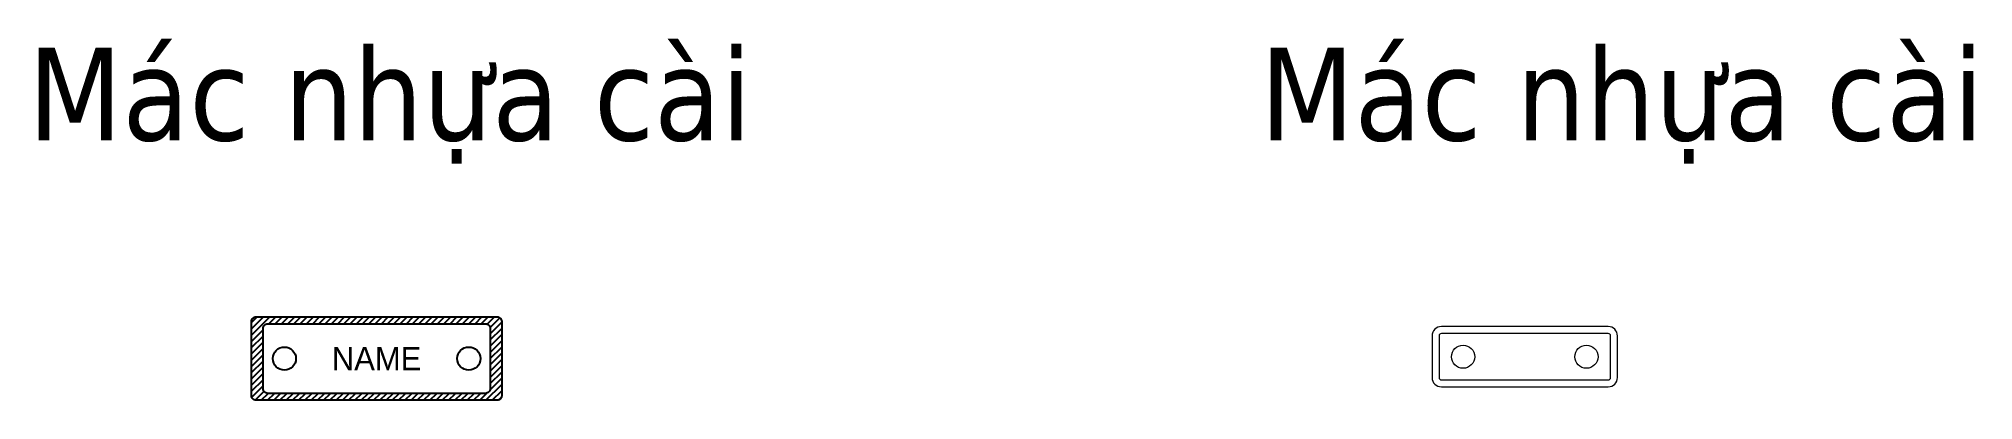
# Model space of a CAD drawing. Header units: millimetres. Extents: x 153 to 571, y 248 to 327.
import ezdxf

# ---------------------------------------------------------------- set-up
doc = ezdxf.new("R2010")
doc.units = ezdxf.units.MM

# ---------------------------------------------------------------- blocks, each defined once
blk = doc.blocks.new('name')
h = blk.add_hatch()
h.set_pattern_fill('ANSI31', color=5, scale=0.3, style=0)
h.set_pattern_definition([(45, (77631.6603, 43608.1462), (-0.673519, 0.673519), [])])
h.paths.add_polyline_path([(77739.9, 43623.65, 0.414214), (77738.9, 43624.65), (77686.9, 43624.65, 0.414214), (77685.9, 43623.65), (77685.9, 43607.65, 0.414214), (77686.9, 43606.65), (77738.9, 43606.65, 0.414214), (77739.9, 43607.65)])
h.paths.add_polyline_path([(77736.4, 43623.15, -0.414214), (77737.4, 43622.15), (77737.4, 43609.15, -0.414214), (77736.4, 43608.15), (77689.4, 43608.15, -0.414214), (77688.4, 43609.15), (77688.4, 43622.15, -0.414214), (77689.4, 43623.15)], flags=16)
at = {"color": 5}
for points in [[(77686.9, 43624.65), (77738.9, 43624.65, -0.414214), (77739.9, 43623.65), (77739.9, 43607.65, -0.414214), (77738.9, 43606.65), (77686.9, 43606.65, -0.414214), (77685.9, 43607.65), (77685.9, 43623.65, -0.414214)], [(77689.4, 43623.15), (77736.4, 43623.15, -0.414214), (77737.4, 43622.15), (77737.4, 43609.15, -0.414214), (77736.4, 43608.15), (77689.4, 43608.15, -0.414214), (77688.4, 43609.15), (77688.4, 43622.15, -0.414214)]]:
    blk.add_lwpolyline(points, format="xyb", close=True, dxfattribs=at)
at = {"color": 2}
for centre in [(77693, 43615.65), (77732.8, 43615.65)]:
    blk.add_circle(centre, 2.5, dxfattribs=at)
at = {"color": 7, "insert": (77712.9, 43615.65), "char_height": 5, "width": 49, "attachment_point": 5}
blk.add_mtext('NAME', dxfattribs=at)

msp = doc.modelspace()

# ---------------------------------------------------------------- linework, layer by layer
at = {"color": 7, "lineweight": 9}
for points in [[(455.99, 251.39), (491.99, 251.39, 0.414214), (493.99, 253.39), (493.99, 262.39, 0.414214), (491.99, 264.39), (455.99, 264.39, 0.414214), (453.99, 262.39), (453.99, 253.39, 0.414214)], [(455.99, 252.89), (491.99, 252.89, 0.414214), (492.49, 253.39), (492.49, 262.39, 0.414214), (491.99, 262.89), (455.99, 262.89, 0.414214), (455.49, 262.39), (455.49, 253.39, 0.414214)]]:
    msp.add_lwpolyline(points, format="xyb", close=True, dxfattribs=at)
at = {"color": 2, "lineweight": 9}
for centre in [(460.69, 257.89), (487.29, 257.89)]:
    msp.add_circle(centre, 2.5, dxfattribs=at)

# ---------------------------------------------------------------- block references
at = {"lineweight": 9}
msp.add_blockref('name', (-77486.64, -43358.17), dxfattribs=at)

# ---------------------------------------------------------------- texts
at = {"color": 7, "char_height": 20, "width": 210.9579, "attachment_point": 5}
for insert in [(229.09, 312.07), (494.93, 312.07)]:
    msp.add_mtext('{\\fTahoma|b0|i0|c0|p34;Mác nhựa cài}', dxfattribs=dict(at, insert=insert))

doc.saveas('drawing.dxf')
